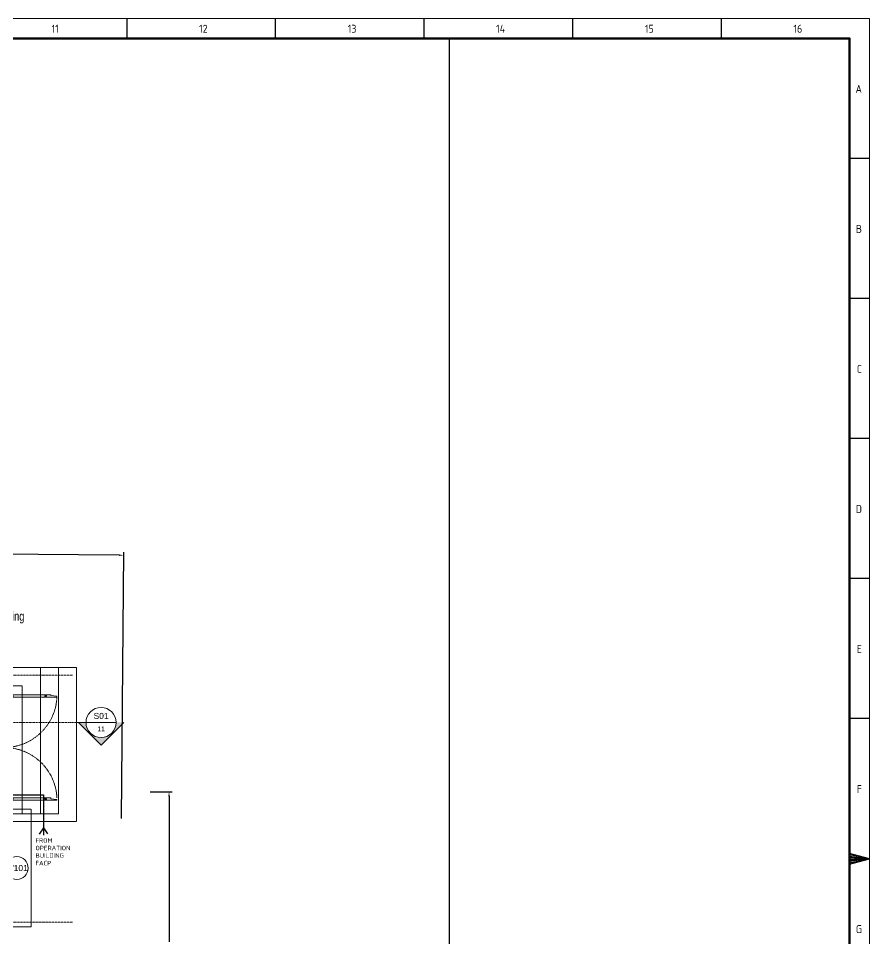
# Model space of a CAD drawing. Header units: inches. Extents: x 735 to 7643, y 526 to 1733.
# Drawn here: x 7079 to 7643, y 1122 to 1733 of the extents above; entities that cross this region are included whole.
import ezdxf
from ezdxf.enums import TextEntityAlignment as Align

# ---------------------------------------------------------------- set-up
doc = ezdxf.new("R2010")
doc.units = ezdxf.units.IN
doc.header["$MEASUREMENT"] = 0
for name, pattern in [('ACAD_ISO12W100', [21, 12, -3, 0, -3, 0, -3]), ('DASH', [0.35, 0.25, -0.1]), ('DASHED', [0.75, 0.5, -0.25]), ('PHANTOMX2', [5, 2.5, -0.5, 0.5, -0.5, 0.5, -0.5])]:
    doc.linetypes.add(name, pattern=pattern)
for name, color, linetype, lineweight in [('DOOR', 115, 'Continuous', 15), ('Elevation Marker', 252, 'Continuous', 15), ('grid', 9, 'Continuous', 13), ('HACTH', 8, 'Continuous', 9), ('I-DOOR-IDEN-N', 7, 'Continuous', 15), ('Stair', 86, 'Continuous', 18), ('Sunshed', 5, 'Continuous', 15), ('Text-02', 253, 'Continuous', 15)]:
    doc.layers.add(name, color=color, linetype=linetype, lineweight=lineweight)
for name, color, linetype in [('FREE-TEXT', 7, 'Continuous'), ('TEG BORDER', 7, 'Continuous'), ('zone wiring', 5, 'Continuous')]:
    doc.layers.add(name, color=color, linetype=linetype)
doc.styles.add('Arial', font='arial.ttf')
doc.styles.get("Standard").update_dxf_attribs({"font": 'isocp3.shx'})
doc.styles.add('Swiss721', font='swisscl.ttf')
doc.styles.add('TEG BORDER', font='isocp.shx')
doc.dimstyles.get("Standard").update_dxf_attribs({"dimtxt": 2, "dimasz": 3, "dimexe": 2, "dimexo": 2, "dimgap": 1, "dimtad": 0, "dimtih": 1, "dimtoh": 1, "dimdec": 1, "dimzin": 0, "dimdsep": 46, "dimtxsty": 'Standard', "dimcen": 0, "dimclrd": 256, "dimclre": 256, "dimclrt": 256, "dimadec": 1, "dimazin": 0, "dimtfac": 1, "dimtdec": 1, "dimtofl": 0, "dimtmove": 0, "dimatfit": 3, "dimfxl": 1, "dimtolj": 1, "dimtzin": 0, "dimlwd": -1, "dimlwe": -1, "dimarcsym": 0})

# ---------------------------------------------------------------- blocks, each defined once
blk = doc.blocks.new('TEG BORDER A2')
for p, q in [((408.37, 420), (408.37, 415)), ((445.5, 420), (445.5, 415)), ((482.62, 420), (482.62, 415)), ((519.75, 420), (519.75, 415)), ((556.87, 420), (556.87, 415)), ((594, 385), (589, 385)), ((594, 350), (589, 350)), ((594, 315), (589, 315)), ((594, 280), (589, 280)), ((594, 245), (589, 245)), ((589, 210), (594, 210)), ((592.75, 210), (590.25, 210))]:
    blk.add_line(p, q)
at = {"linetype": 'Continuous'}
blk.add_line((489, 415), (5, 415), dxfattribs=at)
at = {"color": 5, "lineweight": 15}
blk.add_lwpolyline([(0, 420), (594, 420), (594, 0), (0, 0)], close=True, dxfattribs=at)
at = {"lineweight": 100}
blk.add_lwpolyline([(5, 415), (589, 415), (589, 5), (5, 5)], close=True, dxfattribs=at)
blk.add_lwpolyline([(594, 210), (589, 211.34), (589, 208.66), (594, 210), (589, 211), (589, 210.67), (594, 210), (589, 210.33), (589, 209.67), (594, 210), (589, 209.33), (589, 209), (594, 210)])
at = {"layer": 'TEG BORDER'}
blk.add_line((489, 116), (489, 415), dxfattribs=at)
at = {"char_height": 2, "style": 'TEG BORDER'}
for s, insert, attachment_point in [('\\pi0.3;11', (389.3, 418.41), 1), ('\\pi0.039941;12', (426.42, 418.41), 1), ('\\pi0.058579;13', (463.55, 418.41), 1), ('\\pi1.1102e-016;14', (500.67, 418.41), 1), ('\\pi0.058579;15', (537.8, 418.41), 1), ('\\pi0.050394;16', (574.92, 418.41), 1), ('A', (592.09, 403.39), 3), ('B', (592.09, 368.39), 3), ('C', (592.09, 333.39), 3), ('D', (592.09, 298.39), 3), ('E', (592.09, 263.39), 3), ('F', (592.09, 228.39), 3), ('G', (592.09, 193.39), 3)]:
    blk.add_mtext_dynamic_manual_height_columns(s, width=2, gutter_width=1, heights=[0], dxfattribs=dict(at, insert=insert, attachment_point=attachment_point))
blk = doc.blocks.new('A$C0AFB10A6')
at = {"layer": 'Defpoints'}
for points in [[(0.25, 72), (0.25, 71.75), (0, 71.75), (0, 72)], [(5, 72), (5, 71.75), (4.75, 71.75), (4.75, 72)], [(0.25, 0), (0.25, 0.25), (0, 0.25), (0, 0)], [(5, 0), (5, 0.25), (4.75, 0.25), (4.75, 0)]]:
    blk.add_lwpolyline(points, close=True, dxfattribs=at)
at = {"layer": 'DOOR'}
for points in [[(5, 71), (3.5, 71), (3.5, 69.5), (0.25, 69.5), (0.25, 69.75), (0, 69.75), (0, 71.75), (0.25, 71.75), (0.25, 72), (4.75, 72), (4.75, 71.75), (5, 71.75), (5, 71)], [(10, 70.25), (10, 70), (11, 70), (11, 69.5), (5, 69.5), (5, 71), (11, 71), (11, 70.5), (10, 70.5), (10, 70.25), (10, 70.5), (11, 70.5), (11, 71), (32, 71), (32, 70.5), (33, 70.5), (33, 70), (32, 70), (32, 69.5), (11, 69.5), (40, 69.5), (40, 70), (35.99, 70.5), (35.99, 71), (32, 71)], [(5, 1), (3.5, 1), (3.5, 2.5), (0.25, 2.5), (0.25, 2.25), (0, 2.25), (0, 0.25), (0.25, 0.25), (0.25, 0), (4.75, 0), (4.75, 0.25), (5, 0.25), (5, 1)], [(10, 1.75), (10, 1.5), (11, 1.5), (11, 1), (5, 1), (5, 2.5), (11, 2.5), (11, 2), (10, 2), (10, 1.75), (10, 2), (11, 2), (11, 2.5), (32, 2.5), (32, 2), (33, 2), (33, 1.5), (32, 1.5), (32, 1), (11, 1), (40, 1), (40, 1.5), (35.99, 2), (35.99, 2.5), (32, 2.5)]]:
    blk.add_lwpolyline(points, dxfattribs=at)
at = {"layer": 'DOOR', "linetype": 'DASHED', "lineweight": 0}
for centre, start, end in [((4.98, 71.06), 270.03801, 357.45308), ((4.98, 0.94), 2.54692, 89.96199)]:
    blk.add_arc(centre, 35.06, start, end, dxfattribs=at)
at = {"layer": 'HACTH', "lineweight": 0, "ltscale": 10}
for p, q in [((0, 1.03), (0, 69.75)), ((5, 1), (5, 71))]:
    blk.add_line(p, q, dxfattribs=at)
blk = doc.blocks.new('wall&door')
at = {"color": 0, "linetype": 'ByBlock', "lineweight": -2}
blk.add_circle((0, 0), 3.04, dxfattribs=at)
at = {"color": 0, "linetype": 'ByBlock', "lineweight": -2, "ltscale": 25.4, "style": 'Arial'}
blk.add_attdef('PT1', text='', height=1.6, dxfattribs=at).set_placement((0, 0), align=Align.MIDDLE_CENTER)
blk = doc.blocks.new('*D515')
at = {"layer": 'Defpoints', "color": 0, "transparency": 16777216}
for p in [(5953.8, 1387.63), (5952.18, 1210.86), (7146.97, 1199.91)]:
    blk.add_point(p, dxfattribs=at)
at = {"layer": 'FREE-TEXT', "transparency": 16777216}
for p, q in [((5952.2, 1212.86), (5953.82, 1389.63)), ((5956.8, 1387.6), (6527.72, 1382.37)), ((7145.59, 1376.7), (6574.67, 1381.94)), ((7146.99, 1201.91), (7148.61, 1378.67))]:
    blk.add_line(p, q, dxfattribs=at)
for points in [[(5956.81, 1388.1), (5956.8, 1387.1), (5953.8, 1387.63)], [(7145.59, 1377.2), (7145.58, 1376.2), (7148.59, 1376.67)]]:
    blk.add_solid(points, dxfattribs=at)
at = {"layer": 'FREE-TEXT', "transparency": 16777216, "insert": (6551.2, 1382.15), "char_height": 10, "attachment_point": 5, "rotation": 359.47454}
blk.add_mtext('\\A1;99\'-6.8"', dxfattribs=at)
blk = doc.blocks.new('*D516')
at = {"layer": 'Defpoints', "color": 0, "transparency": 16777216}
for p in [(7164.03, 1219.72), (7165, 973.98), (7178.61, 973.98)]:
    blk.add_point(p, dxfattribs=at)
at = {"layer": 'FREE-TEXT', "transparency": 16777216}
for p, q in [((7166.03, 1219.72), (7180.61, 1219.72)), ((7178.61, 1216.72), (7178.61, 1120.22)), ((7178.61, 976.98), (7178.61, 1073.47)), ((7167, 973.98), (7180.61, 973.98))]:
    blk.add_line(p, q, dxfattribs=at)
for points in [[(7178.11, 1216.72), (7179.11, 1216.72), (7178.61, 1219.72)], [(7178.11, 976.98), (7179.11, 976.98), (7178.61, 973.98)]]:
    blk.add_solid(points, dxfattribs=at)
at = {"layer": 'FREE-TEXT', "transparency": 16777216, "insert": (7178.61, 1096.85), "char_height": 10, "attachment_point": 5, "rotation": 90}
blk.add_mtext('\\A1;20\'-5.7"', dxfattribs=at)

msp = doc.modelspace()

# ---------------------------------------------------------------- hatches: boundary and pattern name
at = {"layer": 'Elevation Marker'}
h = msp.add_hatch(color=256, dxfattribs=at)
h.dxf.hatch_style = 1
edge = h.paths.add_edge_path()
edge.add_line((7143.53, 1265.68), (7148.53, 1265.68))
edge.add_line((7148.53, 1265.68), (7133.53, 1250.68))
edge.add_line((7133.53, 1250.68), (7118.53, 1265.68))
edge.add_line((7118.53, 1265.68), (7123.53, 1265.68))
edge.add_ellipse((7133.53, 1265.68), major_axis=(7.07, 7.07), ratio=1, start_angle=135, end_angle=225)
edge.add_ellipse((7133.53, 1265.68), major_axis=(-7.07, 7.07), ratio=1, start_angle=135, end_angle=225)

# ---------------------------------------------------------------- linework, layer by layer
at = {"layer": 'Elevation Marker', "linetype": 'ACAD_ISO12W100', "ltscale": 0.02}
msp.add_line((7118.53, 1265.68), (6246.92, 1265.68), dxfattribs=at)
at = {"layer": 'Elevation Marker'}
for p, q in [((7133.53, 1250.68), (7118.53, 1265.68)), ((7123.53, 1265.68), (7118.53, 1265.68)), ((7148.53, 1265.68), (7133.53, 1250.68))]:
    msp.add_line(p, q, dxfattribs=at)
at = {"layer": 'Elevation Marker', "linetype": 'ByBlock'}
for p, q in [((7143.53, 1265.68), (7123.53, 1265.68)), ((7123.53, 1265.68), (7143.53, 1265.68))]:
    msp.add_line(p, q, dxfattribs=at)
at = {"layer": 'Elevation Marker', "extrusion": (0, 0, -1)}
msp.add_ellipse((7133.53, 1265.68), major_axis=(-7.07, 7.07), ratio=1, start_param=5.497787, end_param=11.780972, dxfattribs=at)
at = {"layer": 'grid', "linetype": 'PHANTOMX2', "ltscale": 0.2}
for points in [[(7114.46, 1297.08), (6238.65, 1297.08)], [(7114.46, 1133.08), (6238.65, 1133.08)]]:
    msp.add_lwpolyline(points, dxfattribs=at)
at = {"layer": 'Stair', "linetype": 'Continuous', "ltscale": 10}
for points in [[(7069.24, 1205.08), (7093.24, 1205.08), (7093.24, 1302.08), (7069.23, 1302.08)], [(7069.24, 1205.08), (7105.24, 1205.08), (7105.24, 1302.08), (7069.23, 1302.08)], [(7069.24, 1205.08), (7069.24, 1205.08), (7081.24, 1205.08), (7081.24, 1290.08), (7081.24, 1290.08), (7069.23, 1290.08)]]:
    msp.add_lwpolyline(points, dxfattribs=at)
at = {"layer": 'Sunshed', "linetype": 'DASH'}
for points in [[(7069.23, 1200.08), (7117.23, 1200.08), (7117.23, 1302.08), (7069.23, 1302.08)], [(7069.23, 1199.08), (7069.23, 1208.08), (7087.23, 1208.08), (7087.23, 1130.08), (7087.23, 1130.08), (7069.23, 1130.08), (7069.23, 1139.08)]]:
    msp.add_lwpolyline(points, dxfattribs=at)
at = {"layer": 'zone wiring', "color": 3}
for p, q in [((6919.38, 1217.59), (7095.35, 1217.59)), ((7095.35, 1217.59), (7095.35, 1190.97)), ((7095.35, 1195.81), (7092.53, 1191.51)), ((7095.35, 1195.81), (7097.89, 1191.7))]:
    msp.add_line(p, q, dxfattribs=at)

# ---------------------------------------------------------------- block references
at = {"color": 8, "lineweight": 20, "xscale": 2.6554, "yscale": 2.6554, "zscale": 2.6554}
msp.add_blockref('TEG BORDER A2', (6066.14, 617.66), dxfattribs=at)
at = {"layer": 'HACTH', "lineweight": 0, "ltscale": 10}
msp.add_blockref('A$C0AFB10A6', (7064.23, 1213.08), dxfattribs=at)
at = {"layer": 'I-DOOR-IDEN-N'}
ref = msp.add_blockref('wall&door', (7077.58, 1169.08), dxfattribs=dict(at, xscale=2.5, yscale=2.5, zscale=2.5))
ref.add_attrib('PT1', 'W101', dxfattribs={"layer": '0', "color": 7, "linetype": 'ByBlock', "lineweight": -2, "ltscale": 25.4, "height": 4, "style": 'Arial'}).set_placement((7077.58, 1169.08), align=Align.MIDDLE_CENTER)

# ---------------------------------------------------------------- texts
at = {"layer": 'Elevation Marker', "style": 'Arial'}
for tag, text, height, p in [('S01', 'De-A', 4, (7133.53, 1272.05)), ('11', 'IN-201', 3.2, (7133.53, 1263.03))]:
    msp.add_attdef(tag, text=text, height=height, dxfattribs=at).set_placement(p, align=Align.TOP_CENTER)
at = {"layer": 'Text-02', "insert": (6971.53, 1339.24), "char_height": 6, "width": 147.7295, "attachment_point": 1, "style": 'Swiss721'}
msp.add_mtext('Water drainage toward outer the building', dxfattribs=at)
at = {"layer": 'zone wiring', "color": 3, "insert": (7089.98, 1188.88), "char_height": 3, "attachment_point": 1}
msp.add_mtext_dynamic_manual_height_columns('FROM OPERATION BUILDING \\PFACP', width=15.1188, gutter_width=1, heights=[0], dxfattribs=at)

# ---------------------------------------------------------------- dimensions: what is measured, and where the dimension line sits
at = {"layer": 'FREE-TEXT'}
dim = msp.add_aligned_dim(p1=(7146.97, 1199.91), p2=(5952.18, 1210.86), distance=-176.77, dimstyle='Standard', override={"dimtxt": 10, "dimtih": 0, "dimtoh": 0, "dimlunit": 3}, dxfattribs=at)
dim.commit()
dim.dimension.update_dxf_attribs({"geometry": '*D515', "text_midpoint": (6551.2, 1382.15)})
dim = msp.add_linear_dim(base=(7178.61, 973.98), p1=(7164.03, 1219.72), p2=(7165, 973.98), angle=90, dimstyle='Standard', override={"dimtxt": 10, "dimtih": 0, "dimtoh": 0, "dimlunit": 3}, dxfattribs=at)
dim.commit()
dim.dimension.update_dxf_attribs({"geometry": '*D516', "text_midpoint": (7178.61, 1096.85)})

doc.saveas('drawing.dxf')
